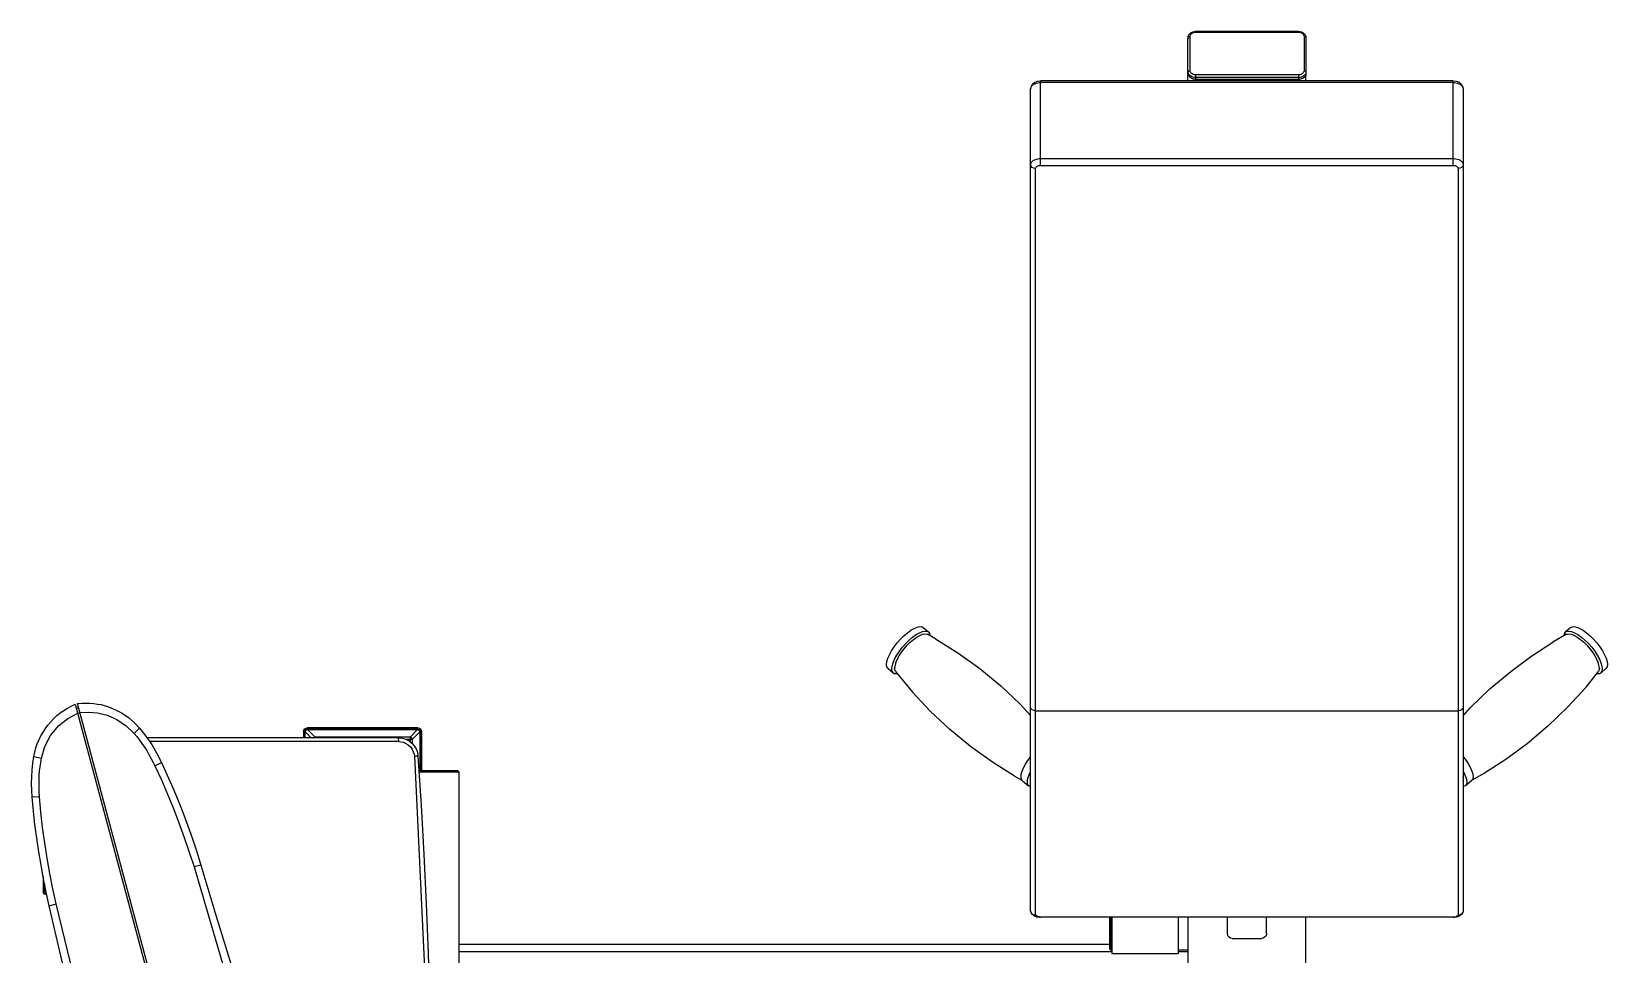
# Model space of a CAD drawing. Header units: millimetres. Extents: x 24547 to 62889, y 34568 to 56011.
# Drawn here: x 49707 to 50712, y 47992 to 48581 of the extents above; entities that cross this region are included whole.
import ezdxf

# ---------------------------------------------------------------- set-up
doc = ezdxf.new("R2010")
doc.units = ezdxf.units.MM
doc.linetypes.add('PEN_TYPE_1', pattern=[0])

# ---------------------------------------------------------------- blocks, each defined once
blk = doc.blocks.new('A$C43DB42A3')
at = {"color": 7, "linetype": 'PEN_TYPE_1'}
for points in [[(738, 1606.6), (738.1, 1607.3), (738.3, 1608), (738.7, 1608.7), (739.3, 1609.3), (740, 1609.8), (740.9, 1610.2), (741.8, 1610.4), (742.7, 1610.5)], [(739.4, 1608.1), (739.5, 1608.4), (739.8, 1608.8), (740.2, 1609.2), (740.8, 1609.6), (741.4, 1609.8), (742, 1610)], [(742, 1610), (742.7, 1610)], [(742.7, 1610), (742.7, 1610.5)], [(808.5, 1610.5), (742.7, 1610.5)], [(742.7, 1610), (808.5, 1610)], [(808.5, 1610), (808.5, 1610.5)], [(808.5, 1610.5), (809.5, 1610.4), (810.4, 1610.2), (811.2, 1609.8), (811.9, 1609.3), (812.5, 1608.7), (812.9, 1608), (813.1, 1607.3), (813.2, 1606.6)], [(808.5, 1610), (809.2, 1610), (809.8, 1609.8), (810.4, 1609.6), (811, 1609.2), (811.4, 1608.8), (811.7, 1608.4), (811.9, 1607.9)], [(737.9, 1605.5), (738, 1606.6)], [(738, 1606.3), (737.9, 1605.5)], [(737.9, 1579.1), (737.9, 1605.5)], [(738, 1606.6), (738, 1606.8), (738.2, 1607), (738.5, 1607.2), (738.9, 1607.3), (739.2, 1607.4)], [(739.2, 1607.4), (739.4, 1608.1)], [(739.2, 1585.5), (739.2, 1607.4)], [(811.9, 1607.9), (812, 1607.4)], [(812, 1607.4), (812, 1585.5)], [(812, 1607.4), (812.4, 1607.3), (812.7, 1607.2), (813, 1607), (813.2, 1606.8), (813.2, 1606.6)], [(813.2, 1606.6), (813.2, 1583.6)], [(637.8, 1575), (638.6, 1576.9), (640, 1578), (641.8, 1578.8), (643.8, 1579.1)], [(643.8, 1525.1), (643.8, 1579.1)], [(907.1, 1579.1), (643.8, 1579.1)], [(737.9, 1583.7), (738, 1582.9)], [(738, 1584.7), (738, 1585), (738.2, 1585.2), (738.5, 1585.4), (738.9, 1585.5), (739.2, 1585.5)], [(738.2, 1583.7), (738, 1584.7)], [(738, 1582.9), (739, 1581.3)], [(742.7, 1581.1), (741.8, 1581.2), (740.9, 1581.4), (740.1, 1581.7), (739.4, 1582.2), (738.8, 1582.7), (738.3, 1583.4), (738.2, 1583.7)], [(739, 1581.3), (740.9, 1580.3)], [(742.7, 1582.9), (742, 1582.9), (741.4, 1583.1), (740.8, 1583.3), (740.2, 1583.7), (739.8, 1584.1), (739.5, 1584.5), (739.3, 1585), (739.2, 1585.5)], [(740.9, 1580.3), (742.6, 1580)], [(741.1, 1580.2), (740.9, 1580.2)], [(742.7, 1579.9), (741.1, 1580.2)], [(742.6, 1579.1), (742.6, 1579.9)], [(742.7, 1582.9), (742.7, 1579.9)], [(808.5, 1582.9), (742.7, 1582.9)], [(808.5, 1581.1), (742.7, 1581.1)], [(742.7, 1580), (808.4, 1580)], [(808.4, 1580), (809.4, 1580.1)], [(808.4, 1579.1), (808.4, 1579.9)], [(812, 1585.5), (811.9, 1585), (811.7, 1584.5), (811.4, 1584.1), (811, 1583.7), (810.4, 1583.3), (809.8, 1583.1), (809.2, 1582.9), (808.5, 1582.9)], [(813, 1583.7), (812.9, 1583.4), (812.4, 1582.7), (811.8, 1582.2), (811.1, 1581.7), (810.3, 1581.4), (809.4, 1581.2), (808.5, 1581.1)], [(808.5, 1582.9), (808.5, 1579.9)], [(810.1, 1580.2), (808.5, 1579.9)], [(813.1, 1582.7), (812.8, 1582), (812.2, 1581.3), (811.4, 1580.7), (810.5, 1580.3), (810.1, 1580.2)], [(812, 1585.5), (812.4, 1585.5), (812.7, 1585.4), (813, 1585.2), (813.2, 1585), (813.2, 1584.7)], [(813.2, 1584.7), (813, 1583.7)], [(813.2, 1583.6), (813.1, 1582.7)], [(813.1, 1579.1), (813.1, 1582.7)], [(907.1, 1579.1), (909.1, 1578.8), (910.9, 1578.1), (912.3, 1576.9), (913.1, 1575.5), (913.4, 1574)], [(907.1, 1525.1), (907.1, 1579.1)], [(637.8, 1575.5), (637.5, 1574)], [(637.5, 1049.5), (637.5, 1574)], [(637.8, 1575), (637.7, 1574.8)], [(638.1, 1575.6), (638.7, 1576.2), (639.4, 1576.8), (640.3, 1577.2), (641.2, 1577.6), (642.2, 1577.8), (643, 1577.9), (643.8, 1577.9)], [(907.1, 1577.9), (643.8, 1577.9)], [(907.1, 1577.9), (907.9, 1577.9), (908.8, 1577.8), (909.8, 1577.6), (910.7, 1577.2), (911.6, 1576.8), (912.3, 1576.2), (912.8, 1575.6), (913.2, 1575), (913.3, 1574.7)], [(913.4, 1574), (913.4, 1049.5)], [(637.5, 1525.5), (637.6, 1526), (637.8, 1526.5), (638.1, 1527.1), (638.6, 1527.7), (639.4, 1528.3), (640.2, 1528.7), (641.2, 1529.1), (642.1, 1529.3), (643, 1529.4), (643.8, 1529.5)], [(643.8, 1529.5), (907.1, 1529.5)], [(907.1, 1529.5), (907.9, 1529.4), (908.8, 1529.3), (909.7, 1529.1), (910.7, 1528.8), (911.5, 1528.3), (912.3, 1527.8), (912.8, 1527.2), (913.2, 1526.6), (913.3, 1526), (913.4, 1525.5)], [(640.7, 1523.1), (639.5, 1523.2), (638.5, 1523.8), (637.8, 1524.6), (637.5, 1525.5)], [(640.7, 1523.1), (640.7, 1523.3), (640.8, 1523.6), (641, 1523.9), (641.2, 1524.2), (641.6, 1524.5), (642, 1524.7), (642.5, 1524.9), (643, 1525), (643.4, 1525), (643.8, 1525.1)], [(640.7, 1046.6), (640.7, 1523.1)], [(643.8, 1525.1), (907.1, 1525.1)], [(907.1, 1525.1), (907.5, 1525), (908, 1525), (908.4, 1524.9), (908.9, 1524.7), (909.3, 1524.5), (909.7, 1524.2), (910, 1523.9), (910.1, 1523.6), (910.2, 1523.3), (910.3, 1523.1)], [(913.4, 1525.5), (913.2, 1524.6), (912.5, 1523.8), (911.4, 1523.2), (910.3, 1523.1)], [(910.3, 1523.1), (910.3, 1046.6)], [(545.6, 1206.7), (545.8, 1208.5), (546.4, 1210.6), (547.4, 1212.9), (548.8, 1215.4), (550.4, 1217.9), (552.3, 1220.4), (554.4, 1222.8), (556.7, 1225), (558.9, 1226.9), (561.1, 1228.5), (563.2, 1229.7), (565.1, 1230.5), (566.8, 1230.8), (568.1, 1230.7)], [(548.9, 1203.8), (549.1, 1205.6), (549.7, 1207.7), (550.7, 1210.1), (552.1, 1212.5), (553.8, 1215.1), (555.7, 1217.6), (557.8, 1220), (560, 1222.2), (562.2, 1224.1), (564.4, 1225.7), (566.5, 1226.9), (568.4, 1227.7), (570.1, 1228), (571.5, 1227.8), (572.3, 1227.4)], [(569, 1230.2), (568.1, 1230.7)], [(569, 1230.2), (572.3, 1227.4)], [(572.3, 1227.4), (572.5, 1227.2), (573.1, 1226.2)], [(977.9, 1224.9), (978.1, 1226.2), (978.7, 1227.2), (978.8, 1227.4)], [(982.2, 1230.2), (978.8, 1227.4)], [(978.8, 1227.4), (979.7, 1227.8), (981, 1228), (982.7, 1227.7), (984.6, 1226.9), (986.7, 1225.7), (988.9, 1224.1), (991.2, 1222.2), (993.4, 1220), (995.5, 1217.6), (997.4, 1215.1), (999, 1212.5), (1000.4, 1210.1), (1001.4, 1207.7), (1002, 1205.6), (1002.2, 1203.8)], [(982.2, 1230.2), (983, 1230.7), (984.3, 1230.8), (986, 1230.5), (987.9, 1229.7), (990, 1228.5), (992.2, 1226.9), (994.5, 1225), (996.7, 1222.8), (998.8, 1220.4), (1000.7, 1217.9), (1002.4, 1215.4), (1003.7, 1212.9), (1004.7, 1210.6), (1005.3, 1208.5), (1005.6, 1206.7)], [(551.4, 1207.8), (552.3, 1209.9), (553.6, 1212.1), (555.1, 1214.4), (556.8, 1216.7), (558.7, 1218.9), (560.7, 1220.9), (562.8, 1222.6), (564.8, 1224.1)], [(564.8, 1224.1), (566.7, 1225.2), (568.4, 1225.9), (570, 1226.2), (571.2, 1226), (571.6, 1225.9)], [(576.9, 1222.9), (571.6, 1225.9)], [(573.3, 1224.9), (573.1, 1226.2)], [(576.9, 1222.9), (591.1, 1214), (605, 1204), (618.4, 1193), (630.8, 1181.3), (637.5, 1174.1)], [(913.4, 1173.9), (917.9, 1178.9), (930.6, 1191), (943.8, 1202.1), (957.3, 1212.1), (970.8, 1220.8)], [(979.5, 1225.9), (970.8, 1220.8)], [(979.5, 1225.9), (979.9, 1226), (981.2, 1226.2), (982.7, 1225.9), (984.4, 1225.2)], [(986.3, 1224.1), (984.4, 1225.2)], [(986.3, 1224.1), (988.3, 1222.6), (990.4, 1220.9), (992.4, 1218.9), (994.3, 1216.7), (996.1, 1214.4), (997.5, 1212.1), (998.8, 1209.9)], [(546.5, 1204), (546.4, 1204.2), (545.8, 1205.2), (545.6, 1206.7)], [(551.3, 1207.3), (550.7, 1204.2)], [(551.4, 1207.8), (551.3, 1207.3)], [(999.7, 1207.8), (998.8, 1209.9)], [(999.9, 1207.3), (999.7, 1207.8)], [(1000.4, 1204.2), (999.9, 1207.3)], [(1005.6, 1206.7), (1005.3, 1205.2), (1004.7, 1204.2), (1004.6, 1204)], [(546.5, 1204), (549.9, 1201.2)], [(549.9, 1201.2), (549.7, 1201.3), (549.1, 1202.4), (548.9, 1203.8)], [(552.5, 1200.7), (552.1, 1200.6), (550.7, 1200.7), (549.9, 1201.2)], [(551.3, 1202.1), (550.7, 1204.2)], [(551.3, 1202.1), (562.1, 1189)], [(991.9, 1192.2), (999.9, 1202.1)], [(1001.3, 1201.2), (1000.4, 1200.7), (999, 1200.6), (998.7, 1200.7)], [(1000.4, 1204.2), (999.9, 1202.1)], [(1004.6, 1204), (1001.3, 1201.2)], [(1002.2, 1203.8), (1002, 1202.4), (1001.4, 1201.3), (1001.3, 1201.2)], [(632.2, 1132.6), (627.3, 1135.4), (613.1, 1144.3), (599.2, 1154.3), (585.8, 1165.3), (573.4, 1176.9), (562.1, 1189)], [(991.9, 1192.2), (980.1, 1179.4), (967.5, 1167.2), (954.3, 1156.1), (940.8, 1146.1), (927.2, 1137.4), (918.9, 1132.6)], [(1.5, 1148), (2.1, 1150.8), (2.8, 1153.5), (3.7, 1156.1), (4.8, 1158.7), (6, 1161.1), (7.4, 1163.5), (8.9, 1165.8), (10.5, 1168), (12.3, 1170.1), (14.2, 1172.1), (16.2, 1174), (18.3, 1175.7), (20.6, 1177.3), (22.9, 1178.8), (25.4, 1180.1), (27.9, 1181.3)], [(27.9, 1181.3), (225.9, 442.5)], [(28.6, 1178.8), (29.9, 1179.2)], [(29.4, 1181.7), (32.1, 1181.9), (34.8, 1182), (37.2, 1182), (39.7, 1181.8), (42.1, 1181.4), (44.5, 1181), (49.1, 1179.6), (53.6, 1177.8), (57.9, 1175.6), (61.9, 1172.8), (65.6, 1169.7), (68.9, 1166.1)], [(227.4, 442.9), (29.4, 1181.7)], [(640.7, 1177), (639.5, 1177.2), (638.4, 1177.6), (637.8, 1178.3), (637.5, 1179)], [(640.7, 1177), (910.3, 1177)], [(913.4, 1179), (913.2, 1178.3), (912.5, 1177.6), (911.5, 1177.2), (910.3, 1177)], [(6.3, 1146.9), (8.5, 1154.3), (12.2, 1161.3), (17.3, 1167.4), (23.2, 1172.2), (29.5, 1175.6)], [(29.5, 1175.5), (31, 1175.8)], [(30.9, 1176), (36.2, 1176.2), (42, 1175.7), (48.3, 1174.2), (54.5, 1171.5), (60.4, 1167.6), (65.4, 1162.7)], [(68.9, 1166.1), (65.4, 1162.7)], [(65.4, 1162.7), (67.1, 1160.6), (68.8, 1158.4), (70.4, 1156.2), (72, 1153.9), (73.5, 1151.7), (74.9, 1149.3), (76.2, 1146.9), (77.5, 1144.5), (78.7, 1142)], [(68.9, 1166.1), (73, 1160.9), (76.7, 1155.5), (80, 1149.9), (83, 1144)], [(68.9, 1166.1), (68.9, 1166.1)], [(234.1, 1159.9), (73.7, 1159.9)], [(234.3, 1157.4), (75.4, 1157.4)], [(173.6, 1163.9), (173.8, 1164.8), (174.3, 1165.5), (175, 1166), (175.8, 1166.2)], [(173.6, 1163.9), (173.6, 1159.9)], [(173.6, 1163.9), (174.5, 1163.9)], [(174.5, 1163.9), (174.6, 1164.5), (174.9, 1164.9), (175.3, 1165.2), (175.8, 1165.3)], [(174.5, 1163.9), (174.5, 1159.9)], [(174.7, 1163.6), (174.8, 1164.1), (175, 1164.5), (175.3, 1164.8), (175.7, 1165), (176.2, 1165.1)], [(178.4, 1159.9), (174.7, 1163.6)], [(174.7, 1159.9), (174.7, 1163.6)], [(175.8, 1166.2), (175.8, 1165.3)], [(246.6, 1166.2), (175.8, 1166.2)], [(246.6, 1165.3), (175.8, 1165.3)], [(181, 1160.3), (176.2, 1165.1)], [(176.2, 1165.1), (246.2, 1165.1)], [(180.1, 1159.9), (181, 1160.3)], [(181, 1160.3), (181, 1159.9)], [(241.5, 1160.3), (181, 1160.3)], [(234.3, 1157.4), (234.1, 1159.9)], [(234.1, 1159.9), (236.6, 1159.7), (238.8, 1159), (240.9, 1158), (242.7, 1156.5), (244.2, 1154.8), (245.4, 1152.8), (246.3, 1150.6), (246.6, 1148.2)], [(234.3, 1157.4), (235.7, 1157.3), (237.2, 1157), (238.9, 1156.3), (240.4, 1155.3), (241.8, 1154), (242.9, 1152.6), (243.6, 1151), (244.1, 1149.5), (244.3, 1148.1)], [(242.9, 1158.8), (239.2, 1158.8)], [(246.2, 1165.1), (241.5, 1160.3)], [(241.5, 1160.3), (241.9, 1160.2), (242.3, 1160), (242.6, 1159.6), (242.8, 1159.2), (242.9, 1158.8)], [(241.5, 1160.3), (241.5, 1157.5)], [(247.7, 1163.6), (242.9, 1158.8)], [(242.9, 1158.8), (242.9, 1156.2)], [(246.2, 1165.1), (246.7, 1165), (247.1, 1164.8), (247.4, 1164.5), (247.6, 1164.1), (247.7, 1163.6)], [(246.6, 1165.3), (246.6, 1166.2)], [(246.6, 1166.2), (247.5, 1166), (248.2, 1165.5), (248.6, 1164.8), (248.8, 1163.9)], [(246.6, 1165.3), (247.1, 1165.2), (247.5, 1164.9), (247.8, 1164.5), (247.9, 1163.9)], [(247.7, 1163.6), (247.7, 1138.7)], [(247.9, 1163.9), (247.9, 1138.7)], [(248.8, 1163.9), (247.9, 1163.9)], [(248.8, 1163.9), (248.8, 1138.7)], [(0.4, 1121.9), (0.1, 1126.2), (0, 1130.6), (0.1, 1135), (0.4, 1139.3), (0.9, 1143.7), (1.5, 1148)], [(1.5, 1148), (6.3, 1146.9)], [(5.1, 1122.3), (4.9, 1125), (4.8, 1127.8), (4.8, 1130.5), (4.8, 1133.3), (4.9, 1136), (5.2, 1138.7), (5.5, 1141.4), (5.9, 1144.2), (6.3, 1146.9)], [(244.3, 1148.1), (251, 1008.2), (252.6, 868.2), (248.9, 728.2), (240.1, 588.4)], [(246.6, 1148.2), (248.6, 1116.8), (250.3, 1085.4), (251.8, 1053.9), (253, 1022.5), (253.9, 991), (254.5, 959.5), (254.9, 928.1), (255.1, 896.6), (254.9, 857.1), (254.2, 817.6), (253.2, 778.1), (251.8, 738.6), (249.9, 699.2), (247.6, 659.7), (244.9, 620.3), (241.8, 580.9)], [(246.6, 1148.2), (244.3, 1148.1)], [(631.4, 1135.1), (631.5, 1136.7), (632.1, 1138.6), (633, 1140.7), (634.3, 1143), (635.8, 1145.3), (637.5, 1147.5), (637.5, 1147.6)], [(913.4, 1147.8), (913.6, 1147.5), (915.4, 1145.3), (916.9, 1143), (918.1, 1140.7), (919, 1138.6), (919.6, 1136.7), (919.8, 1135.1)], [(78.7, 1142), (83, 1144)], [(78.7, 1142), (82.9, 1133), (86.8, 1123.9), (90.6, 1114.8), (94.1, 1105.6), (97.5, 1096.3), (100.7, 1086.9), (103.7, 1077.5)], [(83, 1144), (86.6, 1136), (90.1, 1128), (93.5, 1119.9), (96.7, 1111.8), (99.7, 1103.6), (102.7, 1095.3), (105.5, 1087), (108.1, 1078.7)], [(83, 1144), (83, 1144)], [(272.1, 1138.7), (247.2, 1138.7)], [(272.9, 1138), (247.3, 1138)], [(272.1, 1138.7), (272.9, 1138)], [(272.9, 843.3), (272.9, 1138)], [(635.4, 1131.6), (635.5, 1133.3), (636.1, 1135.2), (637, 1137.3), (637.5, 1138.2)], [(913.4, 1138.6), (914.1, 1137.3), (915, 1135.2), (915.6, 1133.3), (915.8, 1131.6)], [(632.2, 1132.6), (632.1, 1132.8), (631.5, 1133.7), (631.4, 1135.1)], [(632.4, 1132.5), (636.2, 1129.2)], [(636.2, 1129.2), (636.1, 1129.4), (635.5, 1130.3), (635.4, 1131.6)], [(637.5, 1128.7), (636.2, 1129.2)], [(913.6, 1133.5), (913.4, 1134.9)], [(913.4, 1132.5), (913.6, 1133.5)], [(914.9, 1129.2), (913.4, 1128.7)], [(918.7, 1132.5), (914.9, 1129.2)], [(915.8, 1131.6), (915.6, 1130.3), (915, 1129.4), (914.9, 1129.2)], [(919.8, 1135.1), (919.6, 1133.7), (919, 1132.8), (918.9, 1132.6)], [(5.1, 1122.3), (0.4, 1121.9)], [(11.3, 1052.7), (9.4, 1061.3), (7.7, 1069.9), (6.1, 1078.5), (4.6, 1087.1), (3.3, 1095.8), (2.2, 1104.4), (1.2, 1113.1), (0.4, 1121.9)], [(15.7, 1053.9), (13.6, 1063.6), (11.7, 1073.3), (10, 1083), (8.4, 1092.8), (7.1, 1102.6), (6, 1112.4), (5.1, 1122.3)], [(108.1, 1078.7), (103.7, 1077.5)], [(103.7, 1077.5), (152.9, 909.9), (198.4, 740), (239.6, 570.3)], [(108.1, 1078.7), (117.7, 1046.8), (127.3, 1015), (136.6, 983), (145.9, 951.1), (155, 919.1), (163.9, 887), (172.7, 854.9), (181.4, 822.8)], [(7.5, 1071.1), (7.5, 1061.9)], [(8.3, 1066.7), (8.3, 1061.9)], [(7.5, 1061.9), (8.3, 1061.9)], [(9.7, 1059.6), (8.8, 1059.8), (8.1, 1060.3), (7.6, 1061), (7.5, 1061.9)], [(9.6, 1060.5), (9.1, 1060.6), (8.7, 1060.9), (8.4, 1061.4), (8.3, 1061.9)], [(8.6, 1062.2), (8.6, 1065.4)], [(9.1, 1062.8), (8.6, 1062.2)], [(9.5, 1060.8), (9.2, 1061), (8.9, 1061.3), (8.7, 1061.7), (8.6, 1062.2)], [(9.7, 1059.6), (9.7, 1060.1)], [(11.3, 1052.7), (15.7, 1053.9)], [(11.3, 1052.7), (11.3, 1052.7)], [(147.2, 545.5), (137.7, 576.9), (128.3, 608.4), (119, 639.9), (109.9, 671.4), (100.9, 703), (92.1, 734.6), (83.4, 766.2), (74.8, 797.9), (66.4, 829.7), (58.1, 861.4), (50, 893.2), (42, 925.1), (34.1, 956.9), (26.3, 988.8), (18.7, 1020.8), (11.3, 1052.7)], [(151.6, 546.7), (102.4, 714.3), (56.9, 884.2), (15.7, 1053.9)], [(640.7, 1046.6), (639.5, 1046.8), (638.5, 1047.4), (637.8, 1048.4), (637.5, 1049.5)], [(639.7, 1046.2), (638.5, 1047.1), (637.8, 1048.3), (637.5, 1049.5)], [(639.7, 1046.2), (641.3, 1045.7)], [(642, 1045.7), (640.7, 1046.6)], [(910.3, 1046.6), (909, 1045.7)], [(909.7, 1045.7), (911.2, 1046.2)], [(913.4, 1049.5), (913.2, 1048.4), (912.5, 1047.4), (911.4, 1046.8), (910.3, 1046.6)], [(913.4, 1049.5), (913.2, 1048.3), (912.4, 1047.1), (911.2, 1046.2)], [(641.3, 1045.7), (643.1, 1045.4)], [(643.2, 1045.6), (642, 1045.7)], [(643.1, 1045.4), (643.8, 1045.4)], [(643.8, 1045.5), (643.2, 1045.6)], [(907.1, 1045.4), (643.8, 1045.4)], [(687.8, 1045.4), (687.8, 1025.3)], [(688.6, 1045.4), (688.6, 1024.5)], [(689.3, 1045.4), (689.3, 1022.2)], [(731.6, 1045.4), (731.6, 1022.2)], [(737.9, 1045.4), (737.9, 929.3)], [(762.9, 1045.4), (762.9, 1035.1)], [(788, 1035.1), (788, 1045.4)], [(813.1, 929.3), (813.1, 1045.4)], [(909, 1045.7), (907.1, 1045.5)], [(907.1, 1045.4), (907.9, 1045.4)], [(907.9, 1045.4), (909.7, 1045.7)], [(272.9, 1028.3), (687.8, 1028.3)], [(762.9, 1035.1), (763.1, 1034.3)], [(766.1, 1031.9), (765.1, 1032.1), (764.2, 1032.6), (763.5, 1033.2), (763.1, 1034.1)], [(766.1, 1031.9), (784.9, 1031.9)], [(788, 1035.1), (787.9, 1034.1), (787.4, 1033.2), (786.7, 1032.6), (785.8, 1032.1), (784.9, 1031.9)], [(272.9, 1023.6), (689.3, 1023.6)], [(687.8, 1025.3), (688.6, 1024.5)], [(688.6, 1024.5), (689.3, 1024.5)], [(689.3, 1022.2), (731.6, 1022.2)], [(731.6, 1024.5), (737.9, 1024.5)], [(731.6, 1023.6), (737.9, 1023.6)]]:
    blk.add_lwpolyline(points, dxfattribs=at)

msp = doc.modelspace()

# ---------------------------------------------------------------- block references
msp.add_blockref('A$C43DB42A3', (49706.7, 46970.8))

doc.saveas('drawing.dxf')
